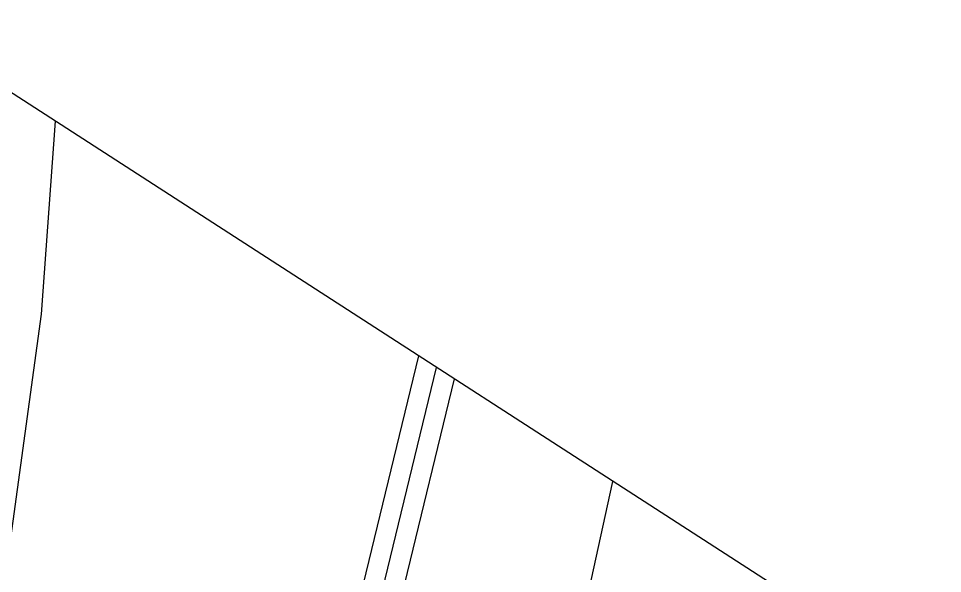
# Model space of a CAD drawing. Header units: metres. Extents: x -2743 to 126, y 13412 to 13916.
# Drawn here: x -1895.65 to -1881.07, y 13723.8 to 13732.56 of the extents above; entities that cross this region are included whole.
import ezdxf

# ---------------------------------------------------------------- set-up
doc = ezdxf.new("R2010")
doc.units = ezdxf.units.M
for name, color, linetype in [('output[19-22]_3_ДЖКХ-25_01840up$0$Кабели', 7, 'Continuous'), ('output[19-22]_3_ДЖКХ-25_01840up$0$Канализация самотёчная', 7, 'Continuous'), ('output[19-22]_brd$0$Граница заказа', 7, 'Continuous')]:
    doc.layers.add(name, color=color, linetype=linetype)

msp = doc.modelspace()

# ---------------------------------------------------------------- linework, layer by layer
at = {"layer": 'output[19-22]_3_ДЖКХ-25_01840up$0$Кабели'}
for points in [[(-1900.708, 13700), (-1899.81, 13703.288), (-1897.636, 13711.25), (-1896.66, 13717.078), (-1896, 13722.744), (-1895.289, 13727.894), (-1895.069, 13730.938)], [(-1889.159, 13712.073), (-1886.273, 13725.253)]]:
    msp.add_lwpolyline(points, dxfattribs=at)
at = {"layer": 'output[19-22]_3_ДЖКХ-25_01840up$0$Канализация самотёчная'}
for points in [[(-1888.776, 13726.871), (-1892.694, 13710.725), (-1893.307, 13710.873), (-1889.336, 13727.233)], [(-1890.851, 13719.654), (-1889.056, 13727.052)]]:
    msp.add_lwpolyline(points, dxfattribs=at)
at = {"layer": 'output[19-22]_brd$0$Граница заказа'}
msp.add_lwpolyline([(-1822.934, 13684.319), (-1935.676, 13757.181)], dxfattribs=at)

doc.saveas('drawing.dxf')
